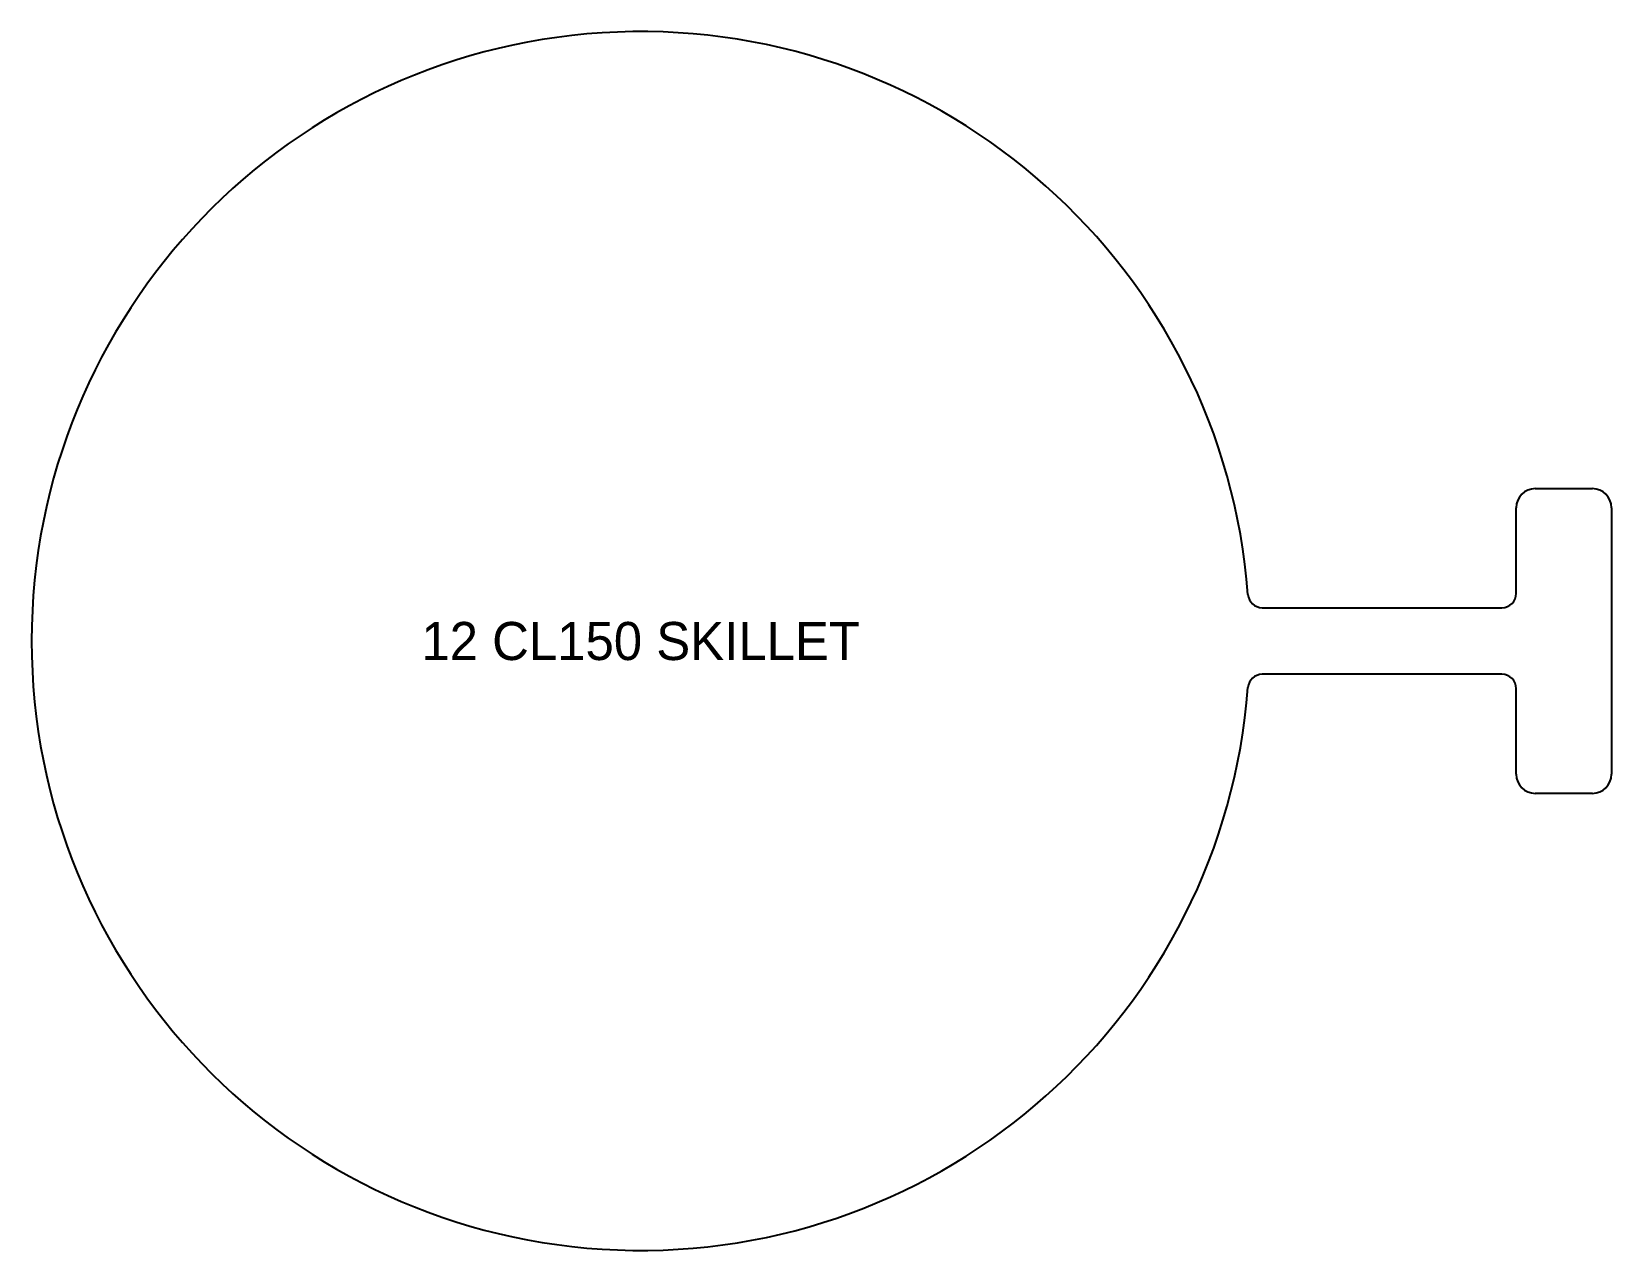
# Model space of a CAD drawing. Header units: inches. Extents: x -8 to 12.8, y -8 to 8.
import ezdxf
from ezdxf.enums import TextEntityAlignment as Align

# ---------------------------------------------------------------- set-up
doc = ezdxf.new("R2010")
doc.units = ezdxf.units.IN
doc.header["$MEASUREMENT"] = 0
doc.layers.add('CUT', color=7, linetype='CONTINUOUS')
doc.layers.add('ETCH', color=1, linetype='CONTINUOUS')

msp = doc.modelspace()

# ---------------------------------------------------------------- linework, layer by layer
at = {"layer": 'CUT'}
for p, q in [((11.75, 2), (12.5, 2)), ((11.5, 0.625), (11.5, 1.75)), ((12.75, 1.75), (12.75, -1.75)), ((8.16361, 0.4375), (11.3125, 0.4375)), ((11.3125, -0.4375), (8.16361, -0.4375)), ((11.5, -1.75), (11.5, -0.625)), ((12.5, -2), (11.75, -2))]:
    msp.add_line(p, q, dxfattribs=at)
for centre, radius, start, end in [((0, 0), 8, 4.377983, 355.622017), ((11.75, 1.75), 0.25, 90, 180), ((12.5, 1.75), 0.25, 0, 90), ((11.3125, 0.625), 0.1875, 270, 0), ((8.16361, 0.625), 0.1875, 184.377983, 270), ((8.16361, -0.625), 0.1875, 90, 175.622017), ((11.3125, -0.625), 0.1875, 0, 90), ((11.75, -1.75), 0.25, 180, 270), ((12.5, -1.75), 0.25, 270, 0)]:
    msp.add_arc(centre, radius, start, end, dxfattribs=at)

# ---------------------------------------------------------------- texts
at = {"layer": 'ETCH'}
msp.add_text('12 CL150 SKILLET', height=0.5, dxfattribs=at).set_placement((0, 0), align=Align.MIDDLE_CENTER)

doc.saveas('drawing.dxf')
